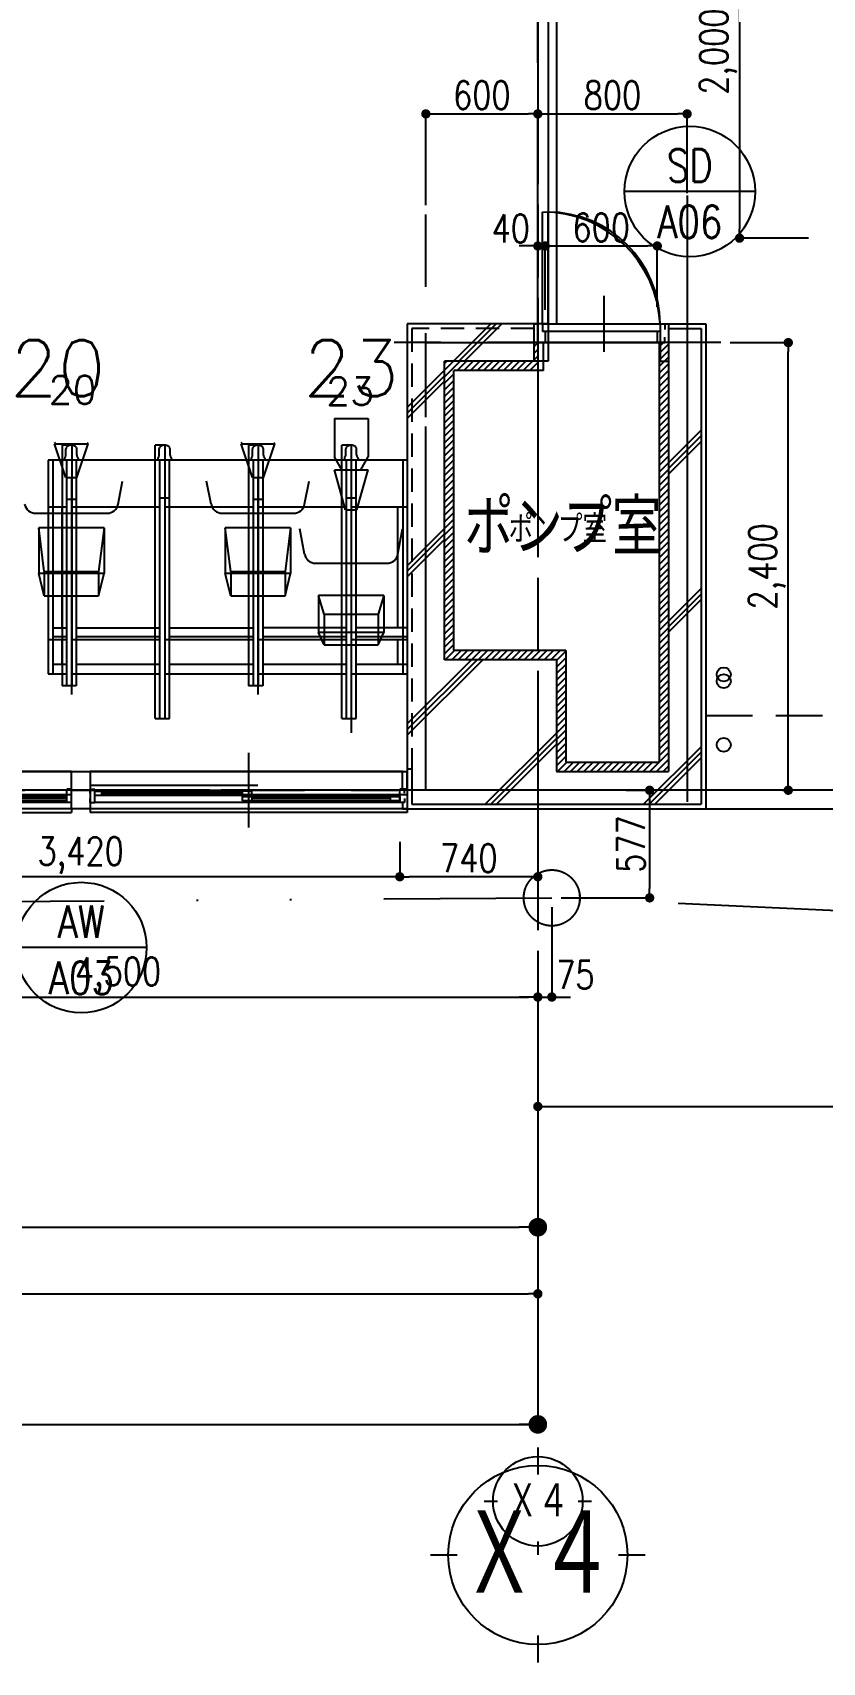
# Model space of a CAD drawing. Header units: millimetres. Extents: x 15495 to 166182, y -39946 to 18307.
# Drawn here: x 53733 to 57966, y -39255 to -30516 of the extents above; entities that cross this region are included whole.
import ezdxf
from ezdxf.enums import TextEntityAlignment as Align

# ---------------------------------------------------------------- set-up
doc = ezdxf.new("R2010")
doc.units = ezdxf.units.MM
doc.header["$LTSCALE"] = 1000
for name, pattern in [('CENTER', [2, 1.25, -0.25, 0.25, -0.25]), ('DASHED', [0.75, 0.5, -0.25]), ('DASHED2', [0.375, 0.25, -0.125]), ('DIVIDEX2', [2.5, 1, -0.5, 0, -0.5, 0, -0.5])]:
    doc.linetypes.add(name, pattern=pattern)
doc.layers.get('0').update_dxf_attribs({"linetype": 'CONTINUOUS'})
for name, color, linetype in [('1F-A_ELSE-100', 6, 'CONTINUOUS'), ('1F-A_ELSE-50', 6, 'CONTINUOUS'), ('1F-A_GARD-100', 3, 'CONTINUOUS'), ('1F-A_GARD-50', 3, 'CONTINUOUS'), ('1F-A_SITE-100', 1, 'DIVIDEX2'), ('1F-A_SITE-50', 1, 'DIVIDEX2'), ('1F-DT_ID-100', 13, 'CONTINUOUS'), ('1F-E_DIM-100', 3, 'CONTINUOUS'), ('1F-E_DIM-50', 3, 'CONTINUOUS'), ('1F-E_GRID-100', 1, 'CENTER'), ('1F-E_GRID-50', 1, 'CENTER'), ('1F-E_TEXT-100', 3, 'CONTINUOUS'), ('1F-E_TEXT-50', 3, 'CONTINUOUS'), ('1F-F_FINI1-100', 190, 'CONTINUOUS'), ('1F-F_FINI1-50', 190, 'CONTINUOUS'), ('1F-F_FITT1-100', 5, 'CONTINUOUS'), ('1F-F_FITT1-50', 5, 'CONTINUOUS'), ('1F-F_HAT1-50', 9, 'CONTINUOUS'), ('1F-F_HIDE-100', 12, 'CONTINUOUS'), ('1F-F_HIDE-50', 12, 'CONTINUOUS'), ('1F-H-AREA-50', 1, 'CENTER'), ('1F-R_COLM-50', 7, 'CONTINUOUS'), ('1F-R_EWALL-50', 7, 'CONTINUOUS'), ('DT_ID', 13, 'CONTINUOUS'), ('E_TEXT', 3, 'CONTINUOUS'), ('F_FINI1-50', 190, 'CONTINUOUS'), ('F_FITT1-100', 5, 'CONTINUOUS'), ('F_FITT1-50', 5, 'CONTINUOUS'), ('F_FITT2-100', 1, 'CONTINUOUS'), ('F_FITT2-50', 1, 'CONTINUOUS')]:
    doc.layers.add(name, color=color, linetype=linetype)
doc.styles.add('DIM', font='romans.shx', dxfattribs={"width": 0.8, "bigfont": 'bigfont.shx'})
doc.styles.add('ROOM', font='romans.shx', dxfattribs={"width": 0.8, "bigfont": 'bigfont.shx'})
doc.styles.get("Standard").update_dxf_attribs({"font": 'txt.shx', "bigfont": 'bigfont.shx'})
doc.dimstyles.new('DIM100_4_3', dxfattribs={"dimscale": 100, "dimtxt": 4, "dimasz": 1, "dimexe": 0, "dimexo": 1, "dimgap": 0.5, "dimtad": 1, "dimdec": 1, "dimdsep": 46, "dimlunit": 6, "dimtxsty": 'DIM', "dimblk1": 'DOT', "dimblk2": 'DOT', "dimsah": 1, "dimcen": 1, "dimclrd": 256, "dimclre": 256, "dimclrt": 256, "dimadec": 0, "dimazin": 0, "dimtfac": 1, "dimtdec": 1, "dimtix": 1, "dimtmove": 2, "dimatfit": 3, "dimldrblk": 'DOT', "dimfxl": 1, "dimtvp": 0.833333, "dimtolj": 1, "dimarcsym": 0})
doc.dimstyles.new('DIM50_3_3', dxfattribs={"dimscale": 50, "dimtxt": 3, "dimasz": 1, "dimexe": 0, "dimexo": 1, "dimgap": 0.5, "dimtad": 1, "dimdec": 1, "dimdsep": 46, "dimlunit": 6, "dimtxsty": 'DIM', "dimblk1": 'DOT', "dimblk2": 'DOT', "dimsah": 1, "dimcen": 1, "dimclrd": 256, "dimclre": 256, "dimclrt": 256, "dimadec": 0, "dimazin": 0, "dimtfac": 1, "dimtdec": 1, "dimtix": 1, "dimtmove": 2, "dimatfit": 3, "dimldrblk": 'DOT', "dimfxl": 1, "dimtvp": 0.833333, "dimtolj": 1, "dimarcsym": 0})
doc.dimstyles.new('DIM50_4_3', dxfattribs={"dimscale": 50, "dimtxt": 4, "dimasz": 1, "dimexe": 0, "dimexo": 1, "dimgap": 0.5, "dimtad": 1, "dimdec": 1, "dimdsep": 46, "dimlunit": 6, "dimtxsty": 'DIM', "dimblk1": 'DOT', "dimblk2": 'DOT', "dimsah": 1, "dimcen": 1, "dimclrd": 256, "dimclre": 256, "dimclrt": 256, "dimadec": 0, "dimazin": 0, "dimtfac": 1, "dimtdec": 1, "dimtix": 1, "dimtmove": 2, "dimatfit": 3, "dimldrblk": 'DOT', "dimfxl": 1, "dimtvp": 0.833333, "dimtolj": 1, "dimarcsym": 0})
doc.dimstyles.new('DIM50_5_3', dxfattribs={"dimscale": 50, "dimtxt": 5, "dimasz": 1, "dimexe": 0, "dimexo": 1, "dimgap": 0.5, "dimtad": 1, "dimdec": 1, "dimdsep": 46, "dimlunit": 6, "dimtxsty": 'DIM', "dimblk1": 'DOT', "dimblk2": 'DOT', "dimsah": 1, "dimcen": 1, "dimclrd": 256, "dimclre": 256, "dimclrt": 256, "dimadec": 0, "dimazin": 0, "dimtfac": 1, "dimtdec": 1, "dimtix": 1, "dimtmove": 2, "dimatfit": 3, "dimldrblk": 'DOT', "dimfxl": 1, "dimtvp": 0.833333, "dimtolj": 1, "dimarcsym": 0})

# ---------------------------------------------------------------- blocks, each defined once
blk = doc.blocks.new('DOT')
at = {"color": 0, "linetype": 'ByBlock'}
blk.add_line((-0.5, 0), (-1, 0), dxfattribs=at)
at = {"color": 0, "linetype": 'ByBlock', "const_width": 0.5}
blk.add_lwpolyline([(-0.25, 0, 1), (0.25, 0, 1)], format="xyb", close=True, dxfattribs=at)
blk = doc.blocks.new('*D921')
at = {"layer": '1F-E_DIM-100', "lineweight": -2}
for p, q in [((30040.7, -36321.7), (30040.7, -37978.7)), ((56440.7, -36321.7), (56440.7, -37978.7)), ((30140.7, -37978.7), (56340.7, -37978.7))]:
    blk.add_line(p, q, dxfattribs=at)
at = {"layer": '1F-E_DIM-100', "lineweight": -2, "xscale": 100, "yscale": 100, "zscale": 100, "rotation": 180}
blk.add_blockref('DOT', (30040.7, -37978.7), dxfattribs=at)
at = {"layer": '1F-E_DIM-100', "lineweight": -2, "xscale": 100, "yscale": 100, "zscale": 100}
blk.add_blockref('DOT', (56440.7, -37978.7), dxfattribs=at)
at = {"layer": '1F-E_DIM-100', "insert": (43240.7, -37690.6), "char_height": 400, "attachment_point": 5, "style": 'DIM'}
blk.add_mtext('\\A1;26,400', dxfattribs=at)
blk = doc.blocks.new('_DOT')
at = {"color": 0, "linetype": 'ByBlock'}
blk.add_line((-0.5, 0), (-1, 0), dxfattribs=at)
at = {"color": 0, "linetype": 'ByBlock', "const_width": 0.5}
blk.add_lwpolyline([(-0.25, 0, 1), (0.25, 0, 1)], format="xyb", close=True, dxfattribs=at)
blk = doc.blocks.new('SD-A06_100')
at = {"layer": 'F_FITT1-100'}
for p, q in [((0, 0), (0, 600)), ((0, 0), (0, 600)), ((300, -150), (300, 150)), ((300, -150), (300, 150)), ((0, 0), (600, 0)), ((0, 0), (600, 0))]:
    blk.add_line(p, q, dxfattribs=at)
blk.add_arc((0, 0), 600, 0, 90, dxfattribs=at)
blk.add_arc((0, 0), 600, 0, 90, dxfattribs=at)
blk = doc.blocks.new('*D930')
at = {"layer": '1F-E_DIM-100', "lineweight": -2}
for p, q in [((45740.7, -36321.7), (45740.7, -36921.7)), ((56440.7, -36321.7), (56440.7, -36921.7)), ((45840.7, -36921.7), (56340.7, -36921.7))]:
    blk.add_line(p, q, dxfattribs=at)
at = {"layer": '1F-E_DIM-100', "lineweight": -2, "xscale": 100, "yscale": 100, "zscale": 100, "rotation": 180}
blk.add_blockref('DOT', (45740.7, -36921.7), dxfattribs=at)
at = {"layer": '1F-E_DIM-100', "lineweight": -2, "xscale": 100, "yscale": 100, "zscale": 100}
blk.add_blockref('DOT', (56440.7, -36921.7), dxfattribs=at)
at = {"layer": '1F-E_DIM-100', "insert": (51090.7, -36633.6), "char_height": 400, "attachment_point": 5, "style": 'DIM'}
blk.add_mtext('\\A1;10,700', dxfattribs=at)
blk = doc.blocks.new('AW-A03_100')
at = {"layer": '1F-F_FITT1-100'}
for p, q in [((850, 300), (850, -100)), ((2700, 125), (1800, 125)), ((1700, 75), (740, 75))]:
    blk.add_line(p, q, dxfattribs=at)
at = {"layer": 'F_FITT1-100'}
for p, q in [((850, 300), (850, -100)), ((2650, 300), (2650, -100)), ((2650, 300), (2650, -100)), ((1700, 0), (1700, 200)), ((1700, 0), (1700, 200)), ((1700, 200), (1800, 200)), ((1700, 200), (1800, 200)), ((1800, 200), (1800, 0)), ((1800, 200), (1800, 0)), ((900, 125), (0, 125)), ((2700, 125), (1800, 125)), ((1700, 75), (740, 75)), ((1800, 0), (1700, 0)), ((1800, 0), (1700, 0)), ((3500, 75), (2540, 75))]:
    blk.add_line(p, q, dxfattribs=at)
at = {"layer": 'F_FITT2-100'}
for p, q in [((0, 200), (1700, 200)), ((1800, 200), (3500, 200)), ((1700, 0), (0, 0)), ((3500, 0), (1800, 0))]:
    blk.add_line(p, q, dxfattribs=at)
blk = doc.blocks.new('TATEGU-KIGOU')
at = {"color": 2}
blk.add_line((350, 0), (-350, 0), dxfattribs=at)
blk.add_circle((0, 0), 350, dxfattribs=at)
at = {"color": 2, "style": 'ROOM', "width": 0.8}
for tag, p in [('建具種別', (0, 51.6)), ('建具番号', (0, -250.1))]:
    blk.add_attdef(tag, text='', height=175, dxfattribs=at).set_placement(p, align=Align.CENTER)
at = {"flags": 1}
for tag, p in [('内法寸法（W）', (-414, -713.8)), ('内法寸法（H）', (-414, -1063.8)), ('階', (-373.6, -1414.3)), ('部屋名', (-373.6, -1786.8)), ('メーカー名', (-373.6, -2148.9)), ('値段', (-373.6, -2498.9)), ('重量', (-373.6, -2848.9)), ('建具形状', (-373.6, -3199)), ('開閉方式', (-373.6, -3549)), ('取付場所', (-373.6, -3899)), ('見込', (-373.6, -4296.3)), ('扉厚', (-373.6, -4646.3)), ('仕上', (-373.6, -4996.3)), ('ガラス', (-373.6, -5346.3)), ('建具金物', (-373.6, -5696.3)), ('枠形状', (-373.6, -6046.3)), ('沓摺形状', (-373.6, -6396.3)), ('特記事項', (-373.6, -6746.3)), ('防火性能', (-373.6, -7096.3))]:
    blk.add_attdef(tag, p, '', height=175, dxfattribs=at)
blk = doc.blocks.new('ROOM')
at = {"layer": 'DT_ID', "flags": 1}
for tag, p in [('室番号', (0, 500)), ('面積', (0, -500)), ('内装制限', (0, -1000)), ('仕上レベル', (0, -1500)), ('スラブレベル', (0, -2000)), ('天井高', (0, -2500)), ('床下地', (0, -3000)), ('床仕上', (0, -3500)), ('巾木高さ', (0, -4000)), ('巾木仕上', (0, -4500)), ('壁下地', (0, -5000)), ('壁仕上', (0, -5500)), ('天井下地', (0, -6000)), ('天井仕上', (0, -6500)), ('見切縁', (0, -7000)), ('備考', (0, -7500))]:
    blk.add_attdef(tag, p, '', height=300, dxfattribs=at)
at = {"layer": 'E_TEXT', "style": 'ROOM', "width": 0.8}
blk.add_attdef('室名', (0, 0), '', height=300, dxfattribs=at)
blk = doc.blocks.new('*D877')
at = {"layer": '1F-E_DIM-50', "lineweight": -2}
for p, q in [((30040.7, -36628.7), (30040.7, -37978.7)), ((56440.7, -36628.7), (56440.7, -37978.7)), ((30090.7, -37978.7), (56390.7, -37978.7))]:
    blk.add_line(p, q, dxfattribs=at)
at = {"layer": '1F-E_DIM-50', "lineweight": -2, "xscale": 50, "yscale": 50, "zscale": 50, "rotation": 180}
blk.add_blockref('DOT', (30040.7, -37978.7), dxfattribs=at)
at = {"layer": '1F-E_DIM-50', "lineweight": -2, "xscale": 50, "yscale": 50, "zscale": 50}
blk.add_blockref('DOT', (56440.7, -37978.7), dxfattribs=at)
at = {"layer": '1F-E_DIM-50', "insert": (43240.7, -37804.9), "char_height": 250, "attachment_point": 5, "style": 'DIM'}
blk.add_mtext('\\A1;26,400', dxfattribs=at)
blk = doc.blocks.new('*D791')
at = {"layer": '1F-E_DIM-50', "lineweight": -2}
for p, q in [((57471.1, -32178.7), (57782.8, -32178.7)), ((57782.8, -34528.7), (57782.8, -32228.7)), ((57752.1, -34578.7), (57782.8, -34578.7))]:
    blk.add_line(p, q, dxfattribs=at)
at = {"layer": '1F-E_DIM-50', "lineweight": -2, "xscale": 50, "yscale": 50, "zscale": 50}
for p, rotation in [((57782.8, -32178.7), 90), ((57782.8, -34578.7), 270)]:
    blk.add_blockref('DOT', p, dxfattribs=dict(at, rotation=rotation))
at = {"layer": '1F-E_DIM-50', "insert": (57668.5, -33378.7), "char_height": 150, "attachment_point": 5, "rotation": 90, "style": 'DIM'}
blk.add_mtext('\\A1;2,400', dxfattribs=at)
blk = doc.blocks.new('*D812')
at = {"layer": '1F-E_DIM-50', "lineweight": -2}
for p, q in [((55700.7, -34855.6), (55700.7, -35042.5)), ((52280.7, -34873.8), (52280.7, -35042.5)), ((55650.7, -35042.5), (52330.7, -35042.5))]:
    blk.add_line(p, q, dxfattribs=at)
at = {"layer": '1F-E_DIM-50', "lineweight": -2, "xscale": 50, "yscale": 50, "zscale": 50, "rotation": 180}
blk.add_blockref('DOT', (52280.7, -35042.5), dxfattribs=at)
at = {"layer": '1F-E_DIM-50', "lineweight": -2, "xscale": 50, "yscale": 50, "zscale": 50}
blk.add_blockref('DOT', (55700.7, -35042.5), dxfattribs=at)
at = {"layer": '1F-E_DIM-50', "insert": (53990.7, -34928.2), "char_height": 150, "attachment_point": 5, "style": 'DIM'}
blk.add_mtext('\\A1;3,420', dxfattribs=at)
blk = doc.blocks.new('AW-A03_50')
at = {"layer": 'F_FINI1-50'}
blk.add_line((-1724.999375, -164.99925), (-1724.999375, -200), dxfattribs=at)
at = {"layer": 'F_FITT1-50'}
for p, q in [((-1750, -95), (-1750, 0)), ((-1725, 0), (-1750, 0)), ((-1725, -95), (-1725, 0)), ((-50, -200), (-50, 0)), ((-50, 0), (50, 0)), ((50, 0), (50, -200)), ((1725, -95), (1725, 0)), ((1725, 0), (1750, 0)), ((1750, -95), (1750, 0)), ((-1750, -95), (-1735, -95)), ((-1735, -115), (-1735, -95)), ((-1735, -95), (-1710, -95)), ((-1735, -145), (-1735, -165)), ((-1735, -165), (-1710, -165)), ((-1710, -134), (-1712, -134)), ((-1712, -156), (-1712, -134)), ((-1710, -156), (-1712, -156)), ((-1710, -165), (-1710, -95)), ((-1672, -126), (-1672, -104)), ((-1672, -115), (-917.49975, -115)), ((-917.49975, -126), (-917.49975, -104)), ((-867.49975, -104), (-917.49975, -104)), ((-867.49975, -126), (-917.49975, -126)), ((-917.49975, -156), (-917.49975, -134)), ((-917.49975, -134), (-867.49975, -134)), ((-867.49975, -156), (-917.49975, -156)), ((-867.49975, -126), (-867.49975, -104)), ((-867.49975, -134), (-867.49975, -156)), ((-73, -145), (-867.49975, -145)), ((-75, -165), (-75, -95)), ((-50, -95), (-75, -95)), ((-50, -165), (-75, -165)), ((-50, -115), (-50, -95)), ((-50, -165), (-50, -145)), ((50, -115), (50, -95)), ((50, -95), (75, -95)), ((50, -165), (50, -145)), ((50, -165), (75, -165)), ((75, -165), (75, -95)), ((75, -104), (113, -104)), ((75, -126), (113, -126)), ((113, -126), (113, -104)), ((113, -115), (867.50025, -115)), ((917.50025, -104), (867.50025, -104)), ((867.50025, -126), (867.50025, -104)), ((917.50025, -126), (867.50025, -126)), ((867.50025, -134), (917.50025, -134)), ((867.50025, -156), (867.50025, -134)), ((917.50025, -156), (867.50025, -156)), ((917.50025, -126), (917.50025, -104)), ((917.50025, -134), (917.50025, -156)), ((1660, -145), (917.50025, -145)), ((1660, -156), (1660, -134)), ((1660, -134), (1710, -134)), ((1710, -156), (1660, -156)), ((1710, -165), (1710, -95)), ((1735, -95), (1710, -95)), ((1710, -134), (1710, -156)), ((1735, -165), (1710, -165)), ((1750, -95), (1735, -95)), ((1735, -115), (1735, -95)), ((1735, -145), (1735, -165)), ((50, -200), (-50, -200))]:
    blk.add_line(p, q, dxfattribs=at)
at = {"layer": 'F_FITT2-50'}
for p, q in [((1725, 0), (50, 0)), ((-50, 0), (-1725, 0)), ((-1710, -104), (-917.49975, -104)), ((-1710, -126), (-917.49975, -126)), ((-75, -165), (-1710, -165)), ((-73, -134), (-867.49975, -134)), ((-73, -156), (-867.49975, -156)), ((1710, -165), (75, -165)), ((113, -104), (867.50025, -104)), ((113, -126), (867.50025, -126)), ((1660, -134), (917.50025, -134)), ((1660, -156), (917.50025, -156)), ((-1749.999375, -200), (-1749.999375, -220)), ((-1749.999375, -220), (-50.000625, -220)), ((-50.000625, -200), (-50.000625, -220)), ((50.000625, -200), (50.000625, -220)), ((1749.999375, -220), (50.000625, -220)), ((1749.999375, -200), (1749.999375, -220))]:
    blk.add_line(p, q, dxfattribs=at)
blk = doc.blocks.new('*D811')
at = {"layer": '1F-E_DIM-50', "lineweight": -2}
for p, q in [((51940.7, -35483), (51940.7, -35687.4)), ((51990.7, -35687.4), (56390.7, -35687.4)), ((56440.7, -35677.4), (56440.7, -35687.4))]:
    blk.add_line(p, q, dxfattribs=at)
at = {"layer": '1F-E_DIM-50', "lineweight": -2, "xscale": 50, "yscale": 50, "zscale": 50, "rotation": 180}
blk.add_blockref('DOT', (51940.7, -35687.4), dxfattribs=at)
at = {"layer": '1F-E_DIM-50', "lineweight": -2, "xscale": 50, "yscale": 50, "zscale": 50}
blk.add_blockref('DOT', (56440.7, -35687.4), dxfattribs=at)
at = {"layer": '1F-E_DIM-50', "insert": (54190.7, -35573.1), "char_height": 150, "attachment_point": 5, "style": 'DIM'}
blk.add_mtext('\\A1;4,500', dxfattribs=at)
blk = doc.blocks.new('*D810')
at = {"layer": '1F-E_DIM-50', "lineweight": -2}
for p, q in [((45740.7, -36628.7), (45740.7, -37278.7)), ((56440.7, -36628.7), (56440.7, -37278.7)), ((45790.7, -37278.7), (56390.7, -37278.7))]:
    blk.add_line(p, q, dxfattribs=at)
at = {"layer": '1F-E_DIM-50', "lineweight": -2, "xscale": 50, "yscale": 50, "zscale": 50, "rotation": 180}
blk.add_blockref('DOT', (45740.7, -37278.7), dxfattribs=at)
at = {"layer": '1F-E_DIM-50', "lineweight": -2, "xscale": 50, "yscale": 50, "zscale": 50}
blk.add_blockref('DOT', (56440.7, -37278.7), dxfattribs=at)
at = {"layer": '1F-E_DIM-50', "insert": (51090.7, -37134.7), "char_height": 200, "attachment_point": 5, "style": 'DIM'}
blk.add_mtext('\\A1;10,700', dxfattribs=at)
blk = doc.blocks.new('*D793')
at = {"layer": '1F-E_DIM-50', "lineweight": -2}
for p, q in [((60688.7, -35069.1), (60688.7, -36274.3)), ((56440.7, -35516.5), (56440.7, -36274.3)), ((56490.7, -36274.3), (60638.7, -36274.3))]:
    blk.add_line(p, q, dxfattribs=at)
at = {"layer": '1F-E_DIM-50', "lineweight": -2, "xscale": 50, "yscale": 50, "zscale": 50, "rotation": 180}
blk.add_blockref('DOT', (56440.7, -36274.3), dxfattribs=at)
at = {"layer": '1F-E_DIM-50', "lineweight": -2, "xscale": 50, "yscale": 50, "zscale": 50}
blk.add_blockref('DOT', (60688.7, -36274.3), dxfattribs=at)
at = {"layer": '1F-E_DIM-50', "insert": (58564.7, -36160), "char_height": 150, "attachment_point": 5, "style": 'DIM'}
blk.add_mtext('\\A1;4,248', dxfattribs=at)
blk = doc.blocks.new('*D794')
at = {"layer": '1F-E_DIM-50', "lineweight": -2}
for p, q in [((56913.3, -34578.7), (57040, -34578.7)), ((57040, -34628.7), (57040, -35105.7)), ((56565.7, -35155.7), (57040, -35155.7))]:
    blk.add_line(p, q, dxfattribs=at)
at = {"layer": '1F-E_DIM-50', "lineweight": -2, "xscale": 50, "yscale": 50, "zscale": 50}
for p, rotation in [((57040, -34578.7), 90), ((57040, -35155.7), 270)]:
    blk.add_blockref('DOT', p, dxfattribs=dict(at, rotation=rotation))
at = {"layer": '1F-E_DIM-50', "insert": (56940, -34867.2), "char_height": 150, "attachment_point": 5, "rotation": 90, "style": 'DIM'}
blk.add_mtext('\\A1;577', dxfattribs=at)
blk = doc.blocks.new('*D796')
at = {"layer": '1F-E_DIM-50', "lineweight": -2}
for p, q in [((56515.7, -35205.7), (56515.7, -35687.4)), ((56440.7, -35547.3), (56440.7, -35687.4)), ((56390.7, -35687.4), (56340.7, -35687.4)), ((56440.7, -35687.4), (56515.7, -35687.4)), ((56565.7, -35687.4), (56615.7, -35687.4))]:
    blk.add_line(p, q, dxfattribs=at)
at = {"layer": '1F-E_DIM-50', "lineweight": -2, "xscale": 50, "yscale": 50, "zscale": 50}
blk.add_blockref('DOT', (56440.7, -35687.4), dxfattribs=at)
at = {"layer": '1F-E_DIM-50', "lineweight": -2, "xscale": 50, "yscale": 50, "zscale": 50, "rotation": 180}
blk.add_blockref('DOT', (56515.7, -35687.4), dxfattribs=at)
at = {"layer": '1F-E_DIM-50', "insert": (56641.7, -35569.1), "char_height": 150, "attachment_point": 5, "style": 'DIM'}
blk.add_mtext('\\A1;75', dxfattribs=at)
blk = doc.blocks.new('*D795')
at = {"layer": '1F-E_DIM-50', "lineweight": -2}
for p, q in [((55700.7, -34855.6), (55700.7, -35042.5)), ((56440.7, -34984.4), (56440.7, -35042.5)), ((56390.7, -35042.5), (55750.7, -35042.5))]:
    blk.add_line(p, q, dxfattribs=at)
at = {"layer": '1F-E_DIM-50', "lineweight": -2, "xscale": 50, "yscale": 50, "zscale": 50, "rotation": 180}
blk.add_blockref('DOT', (55700.7, -35042.5), dxfattribs=at)
at = {"layer": '1F-E_DIM-50', "lineweight": -2, "xscale": 50, "yscale": 50, "zscale": 50}
blk.add_blockref('DOT', (56440.7, -35042.5), dxfattribs=at)
at = {"layer": '1F-E_DIM-50', "insert": (56070.7, -34942.5), "char_height": 150, "attachment_point": 5, "style": 'DIM'}
blk.add_mtext('\\A1;740', dxfattribs=at)
blk = doc.blocks.new('*D799')
at = {"layer": '1F-E_DIM-50', "lineweight": -2}
for p, q in [((56440.7, -30893.2), (56440.7, -30952.5)), ((56490.7, -30952.5), (57190.7, -30952.5)), ((57240.7, -31378.1), (57240.7, -30952.5))]:
    blk.add_line(p, q, dxfattribs=at)
at = {"layer": '1F-E_DIM-50', "lineweight": -2, "xscale": 50, "yscale": 50, "zscale": 50, "rotation": 180}
blk.add_blockref('DOT', (56440.7, -30952.5), dxfattribs=at)
at = {"layer": '1F-E_DIM-50', "lineweight": -2, "xscale": 50, "yscale": 50, "zscale": 50}
blk.add_blockref('DOT', (57240.7, -30952.5), dxfattribs=at)
at = {"layer": '1F-E_DIM-50', "insert": (56840.7, -30852.5), "char_height": 150, "attachment_point": 5, "style": 'DIM'}
blk.add_mtext('\\A1;800', dxfattribs=at)
blk = doc.blocks.new('*D798')
at = {"layer": '1F-E_DIM-50', "lineweight": -2}
for p, q in [((57884.2, -29618.7), (57521.7, -29618.7)), ((57521.7, -29668.7), (57521.7, -31568.7)), ((57890.7, -31618.7), (57521.7, -31618.7))]:
    blk.add_line(p, q, dxfattribs=at)
at = {"layer": '1F-E_DIM-50', "lineweight": -2, "xscale": 50, "yscale": 50, "zscale": 50}
for p, rotation in [((57521.7, -29618.7), 90), ((57521.7, -31618.7), 270)]:
    blk.add_blockref('DOT', p, dxfattribs=dict(at, rotation=rotation))
at = {"layer": '1F-E_DIM-50', "insert": (57407.4, -30618.7), "char_height": 150, "attachment_point": 5, "rotation": 90, "style": 'DIM'}
blk.add_mtext('\\A1;2,000', dxfattribs=at)
blk = doc.blocks.new('*D797')
at = {"layer": '1F-E_DIM-50', "lineweight": -2}
for p, q in [((56440.7, -30893.2), (56440.7, -30952.5)), ((55840.7, -31441.7), (55840.7, -30952.5)), ((55890.7, -30952.5), (56390.7, -30952.5))]:
    blk.add_line(p, q, dxfattribs=at)
at = {"layer": '1F-E_DIM-50', "lineweight": -2, "xscale": 50, "yscale": 50, "zscale": 50, "rotation": 180}
blk.add_blockref('DOT', (55840.7, -30952.5), dxfattribs=at)
at = {"layer": '1F-E_DIM-50', "lineweight": -2, "xscale": 50, "yscale": 50, "zscale": 50}
blk.add_blockref('DOT', (56440.7, -30952.5), dxfattribs=at)
at = {"layer": '1F-E_DIM-50', "insert": (56140.7, -30852.5), "char_height": 150, "attachment_point": 5, "style": 'DIM'}
blk.add_mtext('\\A1;600', dxfattribs=at)
blk = doc.blocks.new('*D801')
at = {"layer": '1F-E_DIM-50', "lineweight": -2}
for p, q in [((56440.7, -31631.2), (56440.7, -31660.7)), ((56390.7, -31660.7), (56340.7, -31660.7)), ((56440.7, -31660.7), (56480.7, -31660.7)), ((56480.7, -32003.3), (56480.7, -31660.7)), ((56530.7, -31660.7), (56580.7, -31660.7))]:
    blk.add_line(p, q, dxfattribs=at)
at = {"layer": '1F-E_DIM-50', "lineweight": -2, "xscale": 50, "yscale": 50, "zscale": 50}
blk.add_blockref('DOT', (56440.7, -31660.7), dxfattribs=at)
at = {"layer": '1F-E_DIM-50', "lineweight": -2, "xscale": 50, "yscale": 50, "zscale": 50, "rotation": 180}
blk.add_blockref('DOT', (56480.7, -31660.7), dxfattribs=at)
at = {"layer": '1F-E_DIM-50', "insert": (56295.6, -31566.4), "char_height": 150, "attachment_point": 5, "style": 'DIM'}
blk.add_mtext('\\A1;40', dxfattribs=at)
blk = doc.blocks.new('*D800')
at = {"layer": '1F-E_DIM-50', "lineweight": -2}
for p, q in [((56480.7, -31993.1), (56480.7, -31660.7)), ((56530.7, -31660.7), (57030.7, -31660.7)), ((57080.7, -31987.7), (57080.7, -31660.7))]:
    blk.add_line(p, q, dxfattribs=at)
at = {"layer": '1F-E_DIM-50', "lineweight": -2, "xscale": 50, "yscale": 50, "zscale": 50, "rotation": 180}
blk.add_blockref('DOT', (56480.7, -31660.7), dxfattribs=at)
at = {"layer": '1F-E_DIM-50', "lineweight": -2, "xscale": 50, "yscale": 50, "zscale": 50}
blk.add_blockref('DOT', (57080.7, -31660.7), dxfattribs=at)
at = {"layer": '1F-E_DIM-50', "insert": (56780.7, -31560.7), "char_height": 150, "attachment_point": 5, "style": 'DIM'}
blk.add_mtext('\\A1;600', dxfattribs=at)
blk = doc.blocks.new('SD-A06_50')
at = {"layer": 'F_FITT1-50'}
for p, q in [((-330, 40), (-330, 640)), ((0, -110), (0, 190)), ((-355, 40), (-355, 10)), ((-330, 40), (-355, 40)), ((-355, 40), (-355, 10)), ((-330, 40), (-330, 0)), ((-330, 40), (300, 40)), ((-330, 0.6), (300, 0.6)), ((-315, 0), (-330, 0)), ((-315, 0), (-315, -60)), ((300, 0), (285, 0)), ((285, 0), (285, -60)), ((300, 40), (300, 0)), ((300, 40), (325, 40)), ((300, 40), (300, 0)), ((325, 40), (325, 10)), ((325, 40), (325, 10)), ((-355, -60), (-355, -30)), ((-355, -60), (-355, -30)), ((-355, -60), (-330, -60)), ((-330, -60), (-355, -60)), ((-315, -60), (-355, -60)), ((-355, -60), (-330, -60)), ((285, -60), (325, -60)), ((325, -60), (300, -60)), ((300, -60), (325, -60)), ((325, -60), (300, -60)), ((325, -60), (325, -30)), ((325, -60), (325, -30))]:
    blk.add_line(p, q, dxfattribs=at)
blk.add_arc((-325.7, 13.8), 626.2, 2.40069, 90.39368, dxfattribs=at)
blk = doc.blocks.new('1F-BLOCK_100')
at = {"layer": '1F-A_ELSE-100'}
blk.add_line((26455, 6100), (26455, 2500), dxfattribs=at)
at = {"layer": '1F-A_ELSE-100', "color": 6, "linetype": 'Continuous'}
for p, q in [((23850, 1850), (23850, 560.66)), ((23902, 1850), (23850, 1850)), ((23902, 1850), (23902, 560.66)), ((24402, 1850), (24350, 1850)), ((24350, 385), (24350, 1850)), ((24402, 385), (24402, 1850)), ((24850, 1850), (24850, 560.66)), ((24902, 1850), (24850, 1850)), ((24902, 1850), (24902, 560.66)), ((25350, 385), (25350, 1850)), ((25402, 1850), (25350, 1850)), ((25402, 385), (25402, 1850)), ((23776, 1770), (23776, 625)), ((23850, 1770), (23776, 1770)), ((24350, 1770), (23902, 1770)), ((24850, 1770), (24402, 1770)), ((25350, 1770), (24902, 1770)), ((25676, 1770), (25402, 1770)), ((25676, 1770), (25676, 625)), ((23776, 1520), (23850, 1520)), ((23902, 1520), (24350, 1520)), ((24402, 1520), (24850, 1520)), ((24902, 1520), (25350, 1520)), ((25402, 1520), (25676, 1520)), ((23776, 807.9), (23850, 807.9)), ((23902, 807.9), (24350, 807.9)), ((24402, 807.9), (24850, 807.9)), ((24902, 807.9), (25350, 807.9)), ((25402, 807.9), (25676, 807.9)), ((23776, 625), (23850, 625)), ((23902, 625), (24350, 625)), ((24402, 625), (24850, 625)), ((24902, 625), (25350, 625)), ((25402, 625), (25676, 625)), ((23902, 560.66), (23850, 560.66)), ((24902, 560.66), (24850, 560.66)), ((24350, 385), (24402, 385)), ((25350, 385), (25402, 385))]:
    blk.add_line(p, q, dxfattribs=at)
at = {"layer": '1F-A_ELSE-100'}
for centre in [(27396.08, 621.12), (27396.08, 243.49)]:
    blk.add_circle(centre, 37.5, dxfattribs=at)
at = {"layer": '1F-A_GARD-100'}
blk.add_line((27300, -100), (30639.04, -96.29), dxfattribs=at)
at = {"layer": '1F-A_SITE-100'}
for p in [(15574.67, -645.54), (30648.11, -767.66)]:
    blk.add_line(p, (26474.46, -577.06), dxfattribs=at)
blk.add_circle((26474.46, -577.06), 150, dxfattribs=at)
at = {"layer": '1F-E_GRID-100'}
for p, q in [((26400, 18500), (26400, -3400)), ((34140.32, 0), (-8809.61, 0))]:
    blk.add_line(p, q, dxfattribs=at)
at = {"layer": '1F-E_GRID-100', "color": 3, "linetype": 'Continuous'}
for p, q in [((26400, -3524), (26400, -3668)), ((25824, -4100), (25968, -4100)), ((26832, -4100), (26976, -4100)), ((26400, -4532), (26400, -4676))]:
    blk.add_line(p, q, dxfattribs=at)
blk.add_circle((26400, -4100), 480, dxfattribs=at)
at = {"layer": '1F-F_FINI1-100'}
for p, q in [((25700, 2500), (25700, -100)), ((26455, 2500), (25700, 2500)), ((26455, 2500), (26455, 2300)), ((27055, 2500), (27055, 2300)), ((27055, 2500), (27300, 2500)), ((27300, 2500), (27300, -100)), ((25900, 700), (25900, 2300)), ((26455, 2300), (25900, 2300)), ((27055, 2300), (27100, 2300)), ((27100, 2300), (27100, 100)), ((26500, 700), (25900, 700)), ((26500, 700), (26500, 100)), ((26500, 100), (27100, 100)), ((25700, -100), (27300, -100))]:
    blk.add_line(p, q, dxfattribs=at)
at = {"layer": '1F-F_FITT1-100'}
blk.add_line((25700, -25), (24740, -25), dxfattribs=at)
at = {"layer": '1F-F_HIDE-100', "linetype": 'DASHED', "ltscale": 0.5}
blk.add_line((27300, 400), (28000, 400), dxfattribs=at)
at = {"layer": '1F-DT_ID-100'}
for p, values in [((27214.39, 3210.17), {'建具種別': 'SD', '建具番号': 'A06'}), ((23953.28, -843.66), {'建具種別': 'AW', '建具番号': 'A03'})]:
    blk.add_blockref('TATEGU-KIGOU', p, dxfattribs=at).add_auto_attribs(values)
at = {"layer": '1F-E_TEXT-100'}
ref = blk.add_blockref('ROOM', (26005.71, 1260.34), dxfattribs=at)
ref.add_attrib('室名', 'ポンプ室', (26005.71, 1260.34), dxfattribs={"height": 300, "style": 'ROOM', "width": 0.8})
at = {"layer": '1F-F_FITT1-100'}
for name, p in [('SD-A06_100', (26455, 2500)), ('AW-A03_100', (22200, -100))]:
    blk.add_blockref(name, p, dxfattribs=at)
at = {"layer": '1F-E_GRID-100', "color": 3, "linetype": 'Continuous', "width": 0.75}
blk.add_text('Ｘ４', height=500, dxfattribs=at).set_placement((26400, -4100), align=Align.MIDDLE)
at = {"layer": '1F-E_TEXT-100'}
for s, p in [('20', (23570.05, 2113.63)), ('23', (25142.55, 2113.63))]:
    blk.add_text(s, height=300, dxfattribs=at).set_placement(p)
at = {"layer": '1F-E_DIM-100'}
for base, p1, picture, middle in [((26400, -3400), (0, -1642.97), '*D921', (13200, -3111.9)), ((26400, -2342.97), (15700, -1642.97), '*D930', (21050, -2054.88))]:
    dim = blk.add_linear_dim(base=base, p1=p1, p2=(26400, -1642.97), dimstyle='DIM100_4_3', dxfattribs=at)
    dim.commit()
    dim.dimension.update_dxf_attribs({"geometry": picture, "text_midpoint": middle, "insert": (-30040.71, 34578.74)})
blk = doc.blocks.new('1F-BLOCK_50')
at = {"layer": '1F-F_HAT1-50'}
h = blk.add_hatch(dxfattribs=at)
h.set_pattern_fill('RC4', color=256, scale=30, style=0)
h.set_pattern_definition([(45, (-28007.75, 19489.85), (-424.264, 424.264), []), (45, (-27977.75, 19489.85), (-424.264, 424.264), []), (45, (-27947.75, 19489.85), (-424.264, 424.264), [])])
h.paths.add_polyline_path([(25900, 2300), (26355, 2300), (26355, 2475), (25725, 2475), (25725, 115), (25725, 0), (26355, 0), (26355, 700), (25900, 700)])
h.paths.add_polyline_path([(27275, 2475), (27100, 2475), (27100, 100), (26500, 100), (26500, 700), (26355, 700), (26355, 0), (27275, 0)])
h.paths.add_polyline_path([(27275, 0), (26355, 0), (26355, -75), (27275, -75)])
h.paths.add_polyline_path([(26355, 0), (25725, 0), (25725, -75), (26355, -75)])
h.paths.add_polyline_path([(25725, 2475), (26355, 2475), (26355, 2500), (25700, 2500), (25700, 115), (25725, 115)])
h = blk.add_hatch(dxfattribs=at)
h.set_pattern_fill('ANSI31', color=256, scale=200, style=0)
h.set_pattern_definition([(45, (-28007.75, 19489.847), (-17.67767, 17.67767), [])])
h.paths.add_polyline_path([(27100, 2400), (27050, 2400), (27050, 150), (26550, 150), (26550, 750), (26400, 750), (26400, 700), (26500, 700), (26500, 100), (27100, 100)])
h.paths.add_polyline_path([(25950, 750), (25950, 2250), (26400, 2250), (26400, 2400), (26380, 2400), (26380, 2300), (25900, 2300), (25900, 700), (26400, 700), (26400, 750)])
at = {"layer": '1F-A_ELSE-50'}
blk.add_line((26500, 6100), (26500, 2500), dxfattribs=at)
at = {"layer": '1F-A_ELSE-50', "color": 4, "linetype": 'Continuous'}
for p, q in [((25310, 1993.14), (25310, 1787.01)), ((25310, 1993.14), (25490, 1993.14)), ((25490, 1993.14), (25490, 1787.01)), ((23814.63, 1856.52), (23810, 1864.85)), ((23870, 1676.5), (23810, 1856.52)), ((23810, 1856.52), (23990, 1856.52)), ((23930, 1676.5), (23990, 1856.52)), ((23985.37, 1856.52), (23990, 1864.85)), ((24814.63, 1856.52), (24810, 1864.85)), ((24870, 1676.5), (24810, 1856.52)), ((24810, 1856.52), (24990, 1856.52)), ((24930, 1676.5), (24990, 1856.52)), ((24985.37, 1856.52), (24990, 1864.85)), ((25348.7, 1717.34), (25310, 1787.01)), ((25451.3, 1717.34), (25490, 1787.01)), ((23870, 1676.5), (23930, 1676.5)), ((23900, 1676.5), (23900, 513.43)), ((24870, 1676.5), (24930, 1676.5)), ((24900, 1676.5), (24900, 513.43)), ((25370, 1504.36), (25310, 1717.34)), ((25310, 1717.34), (25490, 1717.34)), ((25430, 1504.36), (25490, 1717.34)), ((24150.33, 1534.17), (24175, 1657.9)), ((24649.67, 1534.17), (24625, 1657.9)), ((25150.33, 1534.17), (25175, 1657.9)), ((25370, 1504.36), (25430, 1504.36)), ((25400, 1504.36), (25400, 308.47)), ((23708.73, 1484.73), (24091.27, 1484.73)), ((23755, 1173.4), (23725, 1406.88)), ((24075, 1406.88), (23725, 1406.88)), ((23725, 1406.88), (23725, 1161.74)), ((24075, 1406.88), (24045, 1173.4)), ((24075, 1406.88), (24075, 1161.74)), ((24708.73, 1484.73), (25091.27, 1484.73)), ((24755, 1173.4), (24725, 1406.88)), ((25075, 1406.88), (24725, 1406.88)), ((24725, 1406.88), (24725, 1161.74)), ((25075, 1406.88), (25045, 1173.4)), ((25075, 1406.88), (25075, 1161.74)), ((25149.67, 1266.35), (25125, 1401.25)), ((25650.34, 1266.35), (25675, 1401.25)), ((23755, 1043.18), (23725, 1161.74)), ((24075, 1161.74), (23725, 1161.74)), ((23755, 1173.4), (24045, 1173.4)), ((23755, 1173.4), (23755, 1043.18)), ((24045, 1173.4), (24045, 1043.18)), ((24045, 1043.18), (24075, 1161.74)), ((24755, 1043.18), (24725, 1161.74)), ((25075, 1161.74), (24725, 1161.74)), ((24755, 1173.4), (25045, 1173.4)), ((24755, 1173.4), (24755, 1043.18)), ((25045, 1173.4), (25045, 1043.18)), ((25045, 1043.18), (25075, 1161.74)), ((25208.73, 1216.91), (25591.27, 1216.91)), ((23755, 1043.18), (24045, 1043.18)), ((24755, 1043.18), (25045, 1043.18)), ((25225, 1045.01), (25225, 845.81)), ((25255, 944.08), (25225, 1045.01)), ((25575, 1045.01), (25225, 1045.01)), ((25575, 1045.01), (25545, 944.08)), ((25575, 1045.01), (25575, 845.81)), ((25255, 944.08), (25255, 780.01)), ((25255, 944.08), (25545, 944.08)), ((25545, 944.08), (25545, 780.01)), ((25255, 780.01), (25225, 845.81)), ((25575, 845.81), (25225, 845.81)), ((25545, 780.01), (25575, 845.81)), ((25255, 780.01), (25545, 780.01))]:
    blk.add_line(p, q, dxfattribs=at)
at = {"layer": '1F-A_ELSE-50', "color": 6, "linetype": 'Continuous'}
for p, q in [((23872.75, 1836.84), (23871.44, 1833.47)), ((23874.89, 1840), (23872.75, 1836.84)), ((23877.78, 1842.85), (23874.89, 1840)), ((23881.36, 1845.32), (23877.78, 1842.85)), ((23885.5, 1847.32), (23881.36, 1845.32)), ((23890.08, 1848.79), (23885.5, 1847.32)), ((23894.96, 1849.69), (23890.08, 1848.79)), ((23900, 1850), (23894.96, 1849.69)), ((23905.04, 1849.69), (23900, 1850)), ((23909.92, 1848.79), (23905.04, 1849.69)), ((23914.5, 1847.32), (23909.92, 1848.79)), ((23918.64, 1845.32), (23914.5, 1847.32)), ((23922.22, 1842.85), (23918.64, 1845.32)), ((23925.12, 1840), (23922.22, 1842.85)), ((23927.25, 1836.84), (23925.12, 1840)), ((23928.56, 1833.47), (23927.25, 1836.84)), ((24372.75, 1836.84), (24371.44, 1833.47)), ((24374.89, 1840), (24372.75, 1836.84)), ((24377.78, 1842.85), (24374.89, 1840)), ((24381.36, 1845.32), (24377.78, 1842.85)), ((24385.5, 1847.32), (24381.36, 1845.32)), ((24390.08, 1848.79), (24385.5, 1847.32)), ((24394.96, 1849.69), (24390.08, 1848.79)), ((24400, 1850), (24394.96, 1849.69)), ((24405.04, 1849.69), (24400, 1850)), ((24409.92, 1848.79), (24405.04, 1849.69)), ((24414.5, 1847.32), (24409.92, 1848.79)), ((24418.64, 1845.32), (24414.5, 1847.32)), ((24422.22, 1842.85), (24418.64, 1845.32)), ((24425.11, 1840), (24422.22, 1842.85)), ((24427.25, 1836.84), (24425.11, 1840)), ((24428.56, 1833.47), (24427.25, 1836.84)), ((24872.75, 1836.84), (24871.44, 1833.47)), ((24874.89, 1840), (24872.75, 1836.84)), ((24877.78, 1842.85), (24874.89, 1840)), ((24881.36, 1845.32), (24877.78, 1842.85)), ((24885.5, 1847.32), (24881.36, 1845.32)), ((24890.08, 1848.79), (24885.5, 1847.32)), ((24894.96, 1849.69), (24890.08, 1848.79)), ((24900, 1850), (24894.96, 1849.69)), ((24905.04, 1849.69), (24900, 1850)), ((24909.92, 1848.79), (24905.04, 1849.69)), ((24914.5, 1847.32), (24909.92, 1848.79)), ((24918.64, 1845.32), (24914.5, 1847.32)), ((24922.22, 1842.85), (24918.64, 1845.32)), ((24925.12, 1840), (24922.22, 1842.85)), ((24927.25, 1836.84), (24925.12, 1840)), ((24928.56, 1833.47), (24927.25, 1836.84)), ((25372.75, 1836.84), (25371.44, 1833.47)), ((25374.88, 1840), (25372.75, 1836.84)), ((25377.78, 1842.85), (25374.88, 1840)), ((25381.36, 1845.32), (25377.78, 1842.85)), ((25385.5, 1847.32), (25381.36, 1845.32)), ((25390.08, 1848.79), (25385.5, 1847.32)), ((25394.96, 1849.69), (25390.08, 1848.79)), ((25400, 1850), (25394.96, 1849.69)), ((25405.04, 1849.69), (25400, 1850)), ((25409.92, 1848.79), (25405.04, 1849.69)), ((25414.5, 1847.32), (25409.92, 1848.79)), ((25418.64, 1845.32), (25414.5, 1847.32)), ((25422.22, 1842.85), (25418.64, 1845.32)), ((25425.11, 1840), (25422.22, 1842.85)), ((25427.25, 1836.84), (25425.11, 1840)), ((25428.56, 1833.47), (25427.25, 1836.84)), ((23800, 1770), (23800, 625)), ((25700, 1770), (23800, 1770)), ((23863, 1778.33), (23863, 1770)), ((23869.32, 1790.84), (23864.68, 1783.88)), ((23871.44, 1833.47), (23871, 1830)), ((23871, 1796.39), (23871, 1830)), ((23874, 1770), (23874, 560.66)), ((23926, 1770), (23926, 560.66)), ((23929, 1830), (23928.56, 1833.47)), ((23929, 1796.39), (23929, 1830)), ((23935.32, 1783.88), (23930.68, 1790.84)), ((23937, 1778.34), (23937, 1770)), ((24363, 1778.33), (24363, 1770)), ((24369.32, 1790.84), (24364.68, 1783.88)), ((24371.44, 1833.47), (24371, 1830)), ((24371, 1796.39), (24371, 1830)), ((24374, 385), (24374, 1770)), ((24426, 385), (24426, 1770)), ((24429, 1830), (24428.56, 1833.47)), ((24429, 1796.39), (24429, 1830)), ((24435.32, 1783.88), (24430.68, 1790.84)), ((24437, 1778.34), (24437, 1770)), ((24863, 1778.33), (24863, 1770)), ((24869.32, 1790.84), (24864.68, 1783.88)), ((24871.44, 1833.47), (24871, 1830)), ((24871, 1796.39), (24871, 1830)), ((24874, 1770), (24874, 560.66)), ((24926, 1770), (24926, 560.66)), ((24929, 1830), (24928.56, 1833.47)), ((24929, 1796.39), (24929, 1830)), ((24935.32, 1783.88), (24930.68, 1790.84)), ((24937, 1778.34), (24937, 1770)), ((25363, 1778.33), (25363, 1770)), ((25369.32, 1790.84), (25364.68, 1783.88)), ((25371.44, 1833.47), (25371, 1830)), ((25371, 1796.39), (25371, 1830)), ((25374, 385), (25374, 1770)), ((25426, 385), (25426, 1770)), ((25429, 1830), (25428.56, 1833.47)), ((25429, 1796.39), (25429, 1830)), ((25430.68, 1790.84), (25435.32, 1783.88)), ((25437, 1778.33), (25437, 1770)), ((25700, 1770), (25700, 625)), ((23800, 1520), (23874, 1520)), ((23850, 870.32), (23850, 1520)), ((23926, 1558.3), (23874, 1558.3)), ((23926, 1520), (24374, 1520)), ((24426, 1565.32), (24374, 1565.32)), ((24426, 1520), (24874, 1520)), ((24926, 1558.3), (24874, 1558.3)), ((24926, 1520), (25374, 1520)), ((25426, 1565.32), (25374, 1565.32)), ((25426, 1520), (25700, 1520)), ((25650, 870.32), (25650, 1520)), ((23800, 870.32), (23874, 870.32)), ((23800, 825), (23874, 825)), ((23800, 807.9), (23874, 807.9)), ((23850, 675), (23850, 807.9)), ((23926, 870.32), (24374, 870.32)), ((23926, 825), (24374, 825)), ((23926, 807.9), (24374, 807.9)), ((24426, 870.32), (24874, 870.32)), ((24426, 825), (24874, 825)), ((24426, 807.9), (24874, 807.9)), ((25374, 870.32), (24926, 870.32)), ((24926, 825), (25374, 825)), ((24926, 807.9), (25374, 807.9)), ((25700, 870.32), (25426, 870.32)), ((25426, 825), (25700, 825)), ((25426, 807.9), (25700, 807.9)), ((25650, 675), (25650, 807.9)), ((23874, 675), (23800, 675)), ((23800, 625), (23874, 625)), ((24374, 675), (23926, 675)), ((23926, 625), (24374, 625)), ((24874, 675), (24426, 675)), ((24426, 625), (24874, 625)), ((25374, 675), (24926, 675)), ((24926, 625), (25374, 625)), ((25700, 675), (25426, 675)), ((25426, 625), (25700, 625)), ((23926, 560.66), (23874, 560.66)), ((24926, 560.66), (24874, 560.66)), ((24374, 385), (24426, 385)), ((25374, 385), (25426, 385))]:
    blk.add_line(p, q, dxfattribs=at)
at = {"layer": '1F-A_ELSE-50'}
for centre in [(27396.08, 585.09), (27396.08, 243.49)]:
    blk.add_circle(centre, 37.5, dxfattribs=at)
at = {"layer": '1F-A_ELSE-50', "color": 6, "linetype": 'Continuous'}
for centre, start, end in [((23873, 1778.33), 146.311599, 180), ((23861, 1796.39), 326.30937, 0), ((23939, 1796.39), 180, 213.69062), ((23927, 1778.34), 0, 33.68673), ((24373, 1778.33), 146.311599, 180), ((24361, 1796.39), 326.30937, 0), ((24439, 1796.39), 180, 213.69062), ((24427, 1778.34), 0, 33.68673), ((24873, 1778.33), 146.311599, 180), ((24861, 1796.39), 326.30937, 0), ((24939, 1796.39), 180, 213.69062), ((24927, 1778.34), 0, 33.68673), ((25373, 1778.33), 146.309371, 180), ((25361, 1796.39), 326.30937, 0), ((25439, 1796.39), 180, 213.69062), ((25427, 1778.33), 0, 33.69062)]:
    blk.add_arc(centre, 10, start, end, dxfattribs=at)
at = {"layer": '1F-A_ELSE-50', "color": 4, "linetype": 'Continuous'}
for centre, start, end in [((23708.73, 1544.73), 190.13804, 270), ((24091.27, 1544.73), 270, 349.86195), ((24708.73, 1544.73), 190.13804, 270), ((25091.27, 1544.73), 270, 349.86195), ((25208.73, 1276.91), 190.13804, 270), ((25591.27, 1276.91), 270, 349.86195)]:
    blk.add_arc(centre, 60, start, end, dxfattribs=at)
at = {"layer": '1F-A_GARD-50'}
blk.add_line((27300, -100), (30639.06, -97.67), dxfattribs=at)
at = {"layer": '1F-A_SITE-50'}
for p in [(15574.97, -646.04), (30648.01, -767.96)]:
    blk.add_line(p, (26474.96, -576.96), dxfattribs=at)
blk.add_circle((26474.96, -576.96), 150, dxfattribs=at)
at = {"layer": '1F-E_GRID-50'}
for p, q in [((26400, 16639.66), (26400, -3400)), ((27200, 3188.43), (27200, -311.14)), ((25800, 700), (25800, 3086.99)), ((27380.38, 2400), (25409.25, 2400)), ((32453.06, 0), (-4233.66, 0))]:
    blk.add_line(p, q, dxfattribs=at)
at = {"layer": '1F-E_GRID-50', "color": 3, "linetype": 'Continuous'}
for p, q in [((26400, -3524), (26400, -3596)), ((26112, -3812), (26184, -3812)), ((26616, -3812), (26688, -3812)), ((26400, -4028), (26400, -4100))]:
    blk.add_line(p, q, dxfattribs=at)
blk.add_circle((26400, -3812), 240, dxfattribs=at)
at = {"layer": '1F-F_FINI1-50'}
for p, q in [((25700, 2500), (25700, 100)), ((26380, 2500), (25700, 2500)), ((26380, 2500), (26400, 2500)), ((27080, 2500), (27100, 2500)), ((27100, 2500), (27300, 2500)), ((27300, 2500), (27300, -100)), ((26430, 2250), (26430, 2400)), ((27050, 2400), (27050, 150)), ((25950, 750), (25950, 2250)), ((26430, 2250), (25950, 2250)), ((26550, 750), (25950, 750)), ((26550, 750), (26550, 150)), ((26550, 150), (27050, 150)), ((25675, -65), (25675, -100)), ((25675, -100), (27300, -100))]:
    blk.add_line(p, q, dxfattribs=at)
at = {"layer": '1F-F_HIDE-50', "linetype": 'DASHED', "ltscale": 0.5}
blk.add_line((27300, 400), (28000, 400), dxfattribs=at)
at = {"layer": '1F-H-AREA-50'}
blk.add_lwpolyline([(14200, 2700), (21900, 2700), (21900, 0), (25800, 0), (25800, 2400), (26400, 2400), (26400, 6500), (15700, 6500), (15700, 5700), (14200, 5700), (14200, 2700)], dxfattribs=at)
blk.add_lwpolyline([(25800, 2400), (27200, 2400), (27200, 0), (25800, 0)], close=True, dxfattribs=at)
at = {"layer": '1F-R_COLM-50'}
for q in [(25900, 700), (26500, 100)]:
    blk.add_line((26500, 700), q, dxfattribs=at)
at = {"layer": '1F-R_EWALL-50', "linetype": 'DASHED2', "ltscale": 0.5}
for p, q in [((25725, 2475), (25725, 115)), ((26380, 2475), (25725, 2475))]:
    blk.add_line(p, q, dxfattribs=at)
at = {"layer": '1F-R_EWALL-50', "ltscale": 0.5}
for p, q in [((26380, 2300), (26380, 2500)), ((27100, 2500), (27100, 100)), ((27100, 2475), (27275, 2475)), ((27275, 2475), (27275, -75)), ((25900, 700), (25900, 2300)), ((26380, 2300), (25900, 2300)), ((25700, 115), (25725, 115)), ((25725, 115), (25725, -75)), ((26500, 100), (27100, 100)), ((25725, -75), (27275, -75))]:
    blk.add_line(p, q, dxfattribs=at)
at = {"layer": '1F-E_TEXT-50'}
ref = blk.add_blockref('ROOM', (26243.38, 1325.63), dxfattribs=dict(at, xscale=0.5, yscale=0.5, zscale=0.5))
ref.add_attrib('室名', 'ポンプ室', (26243.38, 1325.63), dxfattribs={"height": 150, "style": 'ROOM', "width": 0.8})
at = {"layer": '1F-F_FITT1-50'}
for name, p in [('SD-A06_50', (26755, 2460)), ('AW-A03_50', (23950, 100))]:
    blk.add_blockref(name, p, dxfattribs=at)
at = {"layer": '1F-E_GRID-50', "color": 3, "linetype": 'Continuous', "width": 0.75}
blk.add_text('Ｘ４', height=200, dxfattribs=at).set_placement((26400, -3812), align=Align.MIDDLE)
at = {"layer": '1F-E_TEXT-50'}
for s, p in [('20', (23777.86, 2071.82)), ('23', (25265.26, 2065.28))]:
    blk.add_text(s, height=150, dxfattribs=at).set_placement(p)
at = {"layer": '1F-E_DIM-50'}
for base, p1, p2, picture, middle in [((27480.98, 2960), (27893.49, 4960), (27899.98, 2960), '*D798', (27366.69, 3960)), ((27742.13, 2400), (27661.38, 0), (27380.38, 2400), '*D791', (27627.84, 1200)), ((26999.24, -576.96), (26822.61, 0), (26474.96, -576.96), '*D794', (26899.24, -288.48))]:
    dim = blk.add_linear_dim(base=base, p1=p1, p2=p2, angle=90, dimstyle='DIM50_3_3', dxfattribs=at)
    dim.commit()
    dim.dimension.update_dxf_attribs({"geometry": picture, "text_midpoint": middle, "insert": (-30040.71, 34578.74)})
for base, p1, p2, dimstyle, picture, middle in [((26400, 3626.23), (25800, 3086.99), (26400, 3735.5), 'DIM50_3_3', '*D797', (26100, 3726.23)), ((27200, 3626.23), (26400, 3735.5), (27200, 3150.59), 'DIM50_3_3', '*D799', (26800, 3726.23)), ((27040, 2918.05), (26440, 2535.6), (27040, 2541.08), 'DIM50_3_3', '*D800', (26740, 3018.05)), ((22240, -463.77), (25660, -226.83), (22240, -245.02), 'DIM50_3_3', '*D812', (23950, -349.48)), ((25660, -463.77), (26400, -355.7), (25660, -226.83), 'DIM50_3_3', '*D795', (26030, -363.77)), ((30648.01, -1695.57), (26400, -887.74), (30648.01, -440.33), 'DIM50_3_3', '*D793', (28524, -1581.28)), ((26400, -1108.67), (21900, -854.25), (26400, -1148.63), 'DIM50_3_3', '*D811', (24150, -994.38)), ((26400, -3400), (0, -2000), (26400, -2000), 'DIM50_5_3', '*D877', (13200, -3226.19)), ((26400, -2700), (15700, -2000), (26400, -2000), 'DIM50_4_3', '*D810', (21050, -2555.95))]:
    dim = blk.add_linear_dim(base=base, p1=p1, p2=p2, dimstyle=dimstyle, dxfattribs=at)
    dim.commit()
    dim.dimension.update_dxf_attribs({"geometry": picture, "text_midpoint": middle, "insert": (-30040.71, 34578.74)})
for base, p1, p2, picture, middle in [((26440, 2918.05), (26400, 2897.5), (26440, 2525.46), '*D801', (26254.89, 3012.36)), ((26474.96, -1108.67), (26400, -918.61), (26474.96, -576.96), '*D796', (26601.02, -990.4))]:
    dim = blk.add_linear_dim(base=base, p1=p1, p2=p2, dimstyle='DIM50_3_3', dxfattribs=at)
    dim.commit()
    dim.dimension.update_dxf_attribs({"geometry": picture, "text_midpoint": middle, "dimtype": 128, "insert": (-30040.71, 34578.74)})

msp = doc.modelspace()

# ---------------------------------------------------------------- block references
for name in ['1F-BLOCK_100', '1F-BLOCK_50']:
    msp.add_blockref(name, (30040.7, -34578.7))

doc.saveas('drawing.dxf')
